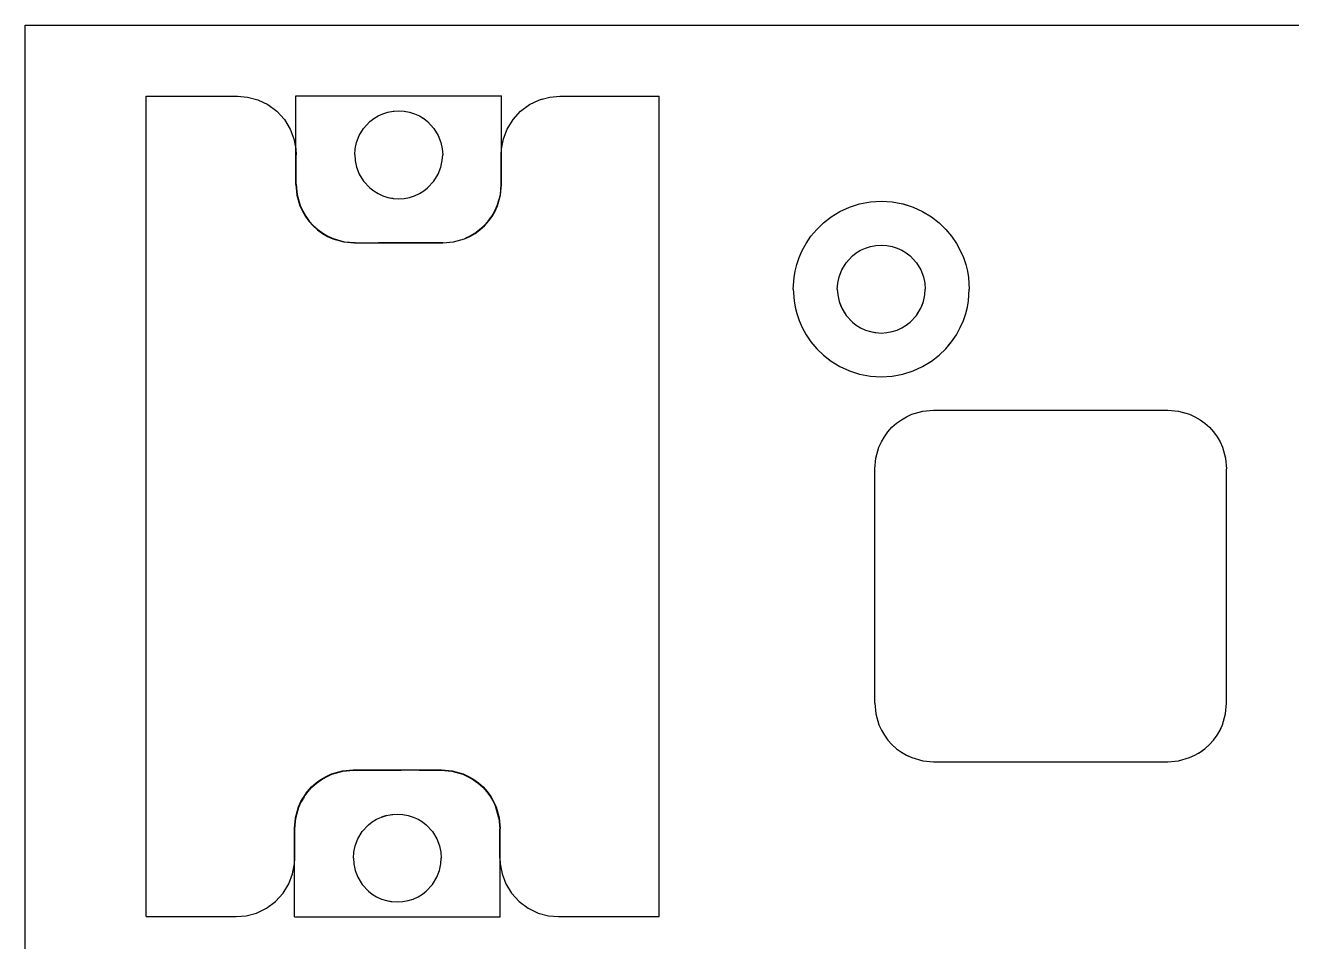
# Model space of a CAD drawing. Header units: millimetres. Extents: x -94 to 79, y -61 to 54.
# Drawn here: x -93.82 to -50.62, y 22.24 to 53.51 of the extents above; entities that cross this region are included whole.
import ezdxf

# ---------------------------------------------------------------- set-up
doc = ezdxf.new("R2010")
doc.units = ezdxf.units.MM
doc.linetypes.add('HIDDEN', pattern=[3, 2, -1])
doc.layers.add('HIDDEN', color=8, linetype='HIDDEN')
doc.layers.add('VISIBLE', color=7, linetype='Continuous')

msp = doc.modelspace()

# ---------------------------------------------------------------- linework, layer by layer
at = {"layer": 'HIDDEN', "flags": 128}
for points in [[(-89.695, 51.098), (-86.584, 51.098), (-86.239, 51.068), (-85.889, 50.973), (-85.549, 50.809), (-85.242, 50.581), (-84.983, 50.297)], [(-77.51, 49.637), (-77.38, 49.976), (-77.184, 50.297), (-76.925, 50.581), (-76.618, 50.809), (-76.278, 50.973), (-75.928, 51.068), (-75.584, 51.098), (-72.203, 51.098)], [(-82.57, 49.297), (-82.524, 49.518), (-82.432, 49.755), (-82.284, 49.998), (-82.07, 50.228), (-81.938, 50.331), (-81.789, 50.421), (-81.627, 50.496), (-81.453, 50.551), (-81.27, 50.586), (-81.084, 50.598), (-80.897, 50.586), (-80.714, 50.551), (-80.54, 50.496), (-80.378, 50.421), (-80.229, 50.331), (-80.097, 50.228), (-79.884, 49.998), (-79.735, 49.755), (-79.644, 49.518), (-79.597, 49.297), (-79.584, 49.098), (-79.584, 49.098)], [(-84.787, 49.976), (-84.658, 49.637)], [(-84.594, 49.297), (-84.584, 49.098)], [(-82.57, 49.297), (-82.57, 49.297)], [(-77.584, 49.098), (-77.574, 49.297)], [(-84.584, 48.098), (-84.584, 49.098)], [(-82.584, 49.098), (-82.584, 49.098)], [(-82.584, 49.098), (-82.584, 49.098)], [(-82.584, 49.098), (-82.584, 49.098)], [(-79.584, 49.098), (-79.584, 49.098)], [(-77.584, 48.098), (-77.584, 49.098)], [(-84.594, 48.088), (-84.594, 48.088)], [(-84.584, 48.098), (-84.55, 47.734)], [(-77.617, 47.734), (-77.584, 48.098)], [(-77.574, 48.088), (-77.574, 48.088)], [(-84.56, 47.724), (-84.56, 47.724)], [(-84.55, 47.734), (-84.443, 47.361)], [(-81.627, 47.699), (-81.453, 47.644)], [(-81.3, 47.615), (-81.27, 47.609)], [(-80.714, 47.644), (-80.713, 47.644)], [(-80.54, 47.699), (-80.378, 47.774)], [(-77.724, 47.361), (-77.617, 47.734)], [(-77.607, 47.724), (-77.607, 47.724)], [(-84.453, 47.351), (-84.37, 47.169), (-84.268, 46.993), (-84.146, 46.827), (-84.008, 46.673), (-83.854, 46.535), (-83.688, 46.414)], [(-84.36, 47.179), (-84.443, 47.361), (-84.36, 47.179)], [(-84.36, 47.179), (-84.258, 47.003)], [(-84.36, 47.179), (-84.258, 47.003), (-84.136, 46.837), (-83.998, 46.683), (-83.844, 46.545), (-83.678, 46.424), (-83.502, 46.321), (-83.32, 46.238), (-82.947, 46.131), (-82.584, 46.098), (-79.584, 46.098), (-79.22, 46.131), (-78.847, 46.238), (-78.665, 46.321), (-78.489, 46.424), (-78.323, 46.545), (-78.169, 46.683), (-78.031, 46.837), (-77.91, 47.003)], [(-84.36, 47.179), (-84.258, 47.003)], [(-84.258, 47.003), (-84.136, 46.837), (-83.998, 46.683), (-83.844, 46.545), (-83.678, 46.424), (-83.502, 46.321), (-83.32, 46.238), (-82.947, 46.131), (-82.584, 46.098), (-79.584, 46.098), (-79.22, 46.131), (-78.847, 46.238), (-78.665, 46.321), (-78.489, 46.424), (-78.323, 46.545), (-78.169, 46.683), (-78.031, 46.837), (-77.91, 47.003), (-77.807, 47.179), (-77.724, 47.361)], [(-78.479, 46.414), (-78.313, 46.535), (-78.159, 46.673), (-78.021, 46.827), (-77.9, 46.993), (-77.797, 47.169), (-77.714, 47.351)], [(-77.91, 47.003), (-77.807, 47.179)], [(-77.91, 47.003), (-77.807, 47.179)], [(-77.807, 47.179), (-77.724, 47.361), (-77.807, 47.179)], [(-64.995, 47.492), (-64.622, 47.515)], [(-64.248, 47.492), (-63.883, 47.423)], [(-63.88, 47.421), (-63.535, 47.311)], [(-83.688, 46.414), (-83.512, 46.311)], [(-83.688, 46.414), (-83.512, 46.311)], [(-83.512, 46.311), (-83.33, 46.228)], [(-83.512, 46.311), (-83.33, 46.228)], [(-83.33, 46.228), (-82.957, 46.121), (-82.594, 46.088)], [(-79.574, 46.088), (-79.21, 46.121), (-78.837, 46.228)], [(-78.837, 46.228), (-78.655, 46.311), (-78.479, 46.414)], [(-78.837, 46.228), (-78.655, 46.311), (-78.479, 46.414)], [(-82.594, 46.088), (-82.594, 46.088)], [(-82.594, 46.088), (-79.574, 46.088)], [(-79.574, 46.088), (-79.574, 46.088)], [(-66.122, 44.515), (-66.108, 44.714), (-66.062, 44.935), (-65.97, 45.172), (-65.822, 45.415), (-65.608, 45.645), (-65.476, 45.748), (-65.328, 45.838)], [(-65.328, 45.838), (-65.165, 45.913)], [(-65.328, 45.838), (-65.165, 45.913)], [(-65.165, 45.913), (-64.991, 45.969)], [(-65.165, 45.913), (-64.991, 45.969)], [(-64.991, 45.969), (-64.808, 46.003), (-64.622, 46.015)], [(-64.622, 46.015), (-64.435, 46.003)], [(-64.622, 46.015), (-64.435, 46.003)], [(-64.435, 46.003), (-64.252, 45.969)], [(-64.435, 46.003), (-64.252, 45.969)], [(-64.252, 45.969), (-64.078, 45.913)], [(-64.252, 45.969), (-64.078, 45.913)], [(-64.078, 45.913), (-63.916, 45.838), (-63.768, 45.748), (-63.635, 45.645), (-63.422, 45.415)], [(-63.422, 45.415), (-63.273, 45.172)], [(-63.422, 45.415), (-63.273, 45.172)], [(-63.273, 45.172), (-63.182, 44.935), (-63.135, 44.714), (-63.135, 44.714)], [(-67.622, 44.515), (-67.622, 44.515), (-67.622, 44.515)], [(-66.122, 44.515), (-66.122, 44.515)], [(-66.122, 44.515), (-66.122, 44.515)], [(-63.122, 44.515), (-63.122, 44.515), (-63.122, 44.515)], [(-61.622, 44.515), (-61.622, 44.515), (-61.622, 44.515)], [(-67.595, 44.117), (-67.595, 44.117)], [(-66.085, 44.207), (-66.062, 44.095)], [(-61.742, 43.675), (-61.685, 43.901), (-61.648, 44.117)], [(-67.558, 43.901), (-67.558, 43.901)], [(-67.502, 43.675), (-67.423, 43.441), (-67.318, 43.2), (-67.185, 42.957), (-67.022, 42.715), (-66.825, 42.479), (-66.594, 42.255), (-66.33, 42.049), (-66.033, 41.868)], [(-66.012, 43.966), (-65.97, 43.858)], [(-65.878, 43.708), (-65.822, 43.615)], [(-63.422, 43.615), (-63.396, 43.658)], [(-63.273, 43.858), (-63.243, 43.935)], [(-61.742, 43.675), (-61.742, 43.675)], [(-63.883, 41.607), (-63.535, 41.719), (-63.21, 41.868), (-62.913, 42.049), (-62.649, 42.255), (-62.418, 42.479), (-62.222, 42.715), (-62.058, 42.957), (-61.925, 43.2), (-61.821, 43.441)], [(-65.165, 43.117), (-64.991, 43.061)], [(-64.838, 43.032), (-64.808, 43.027)], [(-64.621, 43.015), (-64.435, 43.027)], [(-64.252, 43.061), (-64.251, 43.062)], [(-64.078, 43.117), (-63.916, 43.191)], [(-66.033, 41.868), (-65.708, 41.719)], [(-66.033, 41.868), (-65.708, 41.719)], [(-65.708, 41.719), (-65.36, 41.607)], [(-65.708, 41.719), (-65.36, 41.607)], [(-65.36, 41.607), (-64.995, 41.538), (-64.622, 41.515)], [(-64.622, 41.515), (-64.248, 41.538)], [(-64.622, 41.515), (-64.248, 41.538)], [(-64.248, 41.538), (-63.883, 41.607)], [(-64.248, 41.538), (-63.883, 41.607)], [(-63.579, 40.242), (-63.207, 40.349), (-62.843, 40.383)], [(-54.843, 40.383), (-54.479, 40.349), (-54.107, 40.242), (-53.924, 40.159)], [(-64.517, 39.477), (-64.395, 39.643), (-64.257, 39.797), (-64.103, 39.936)], [(-53.748, 40.057), (-53.582, 39.936)], [(-53.29, 39.643), (-53.169, 39.477), (-53.066, 39.301)], [(-52.983, 29.647), (-52.876, 30.019)], [(-64.702, 29.647), (-64.619, 29.464)], [(-53.066, 29.464), (-53.046, 29.508)], [(-53.169, 29.288), (-53.168, 29.29)], [(-63.937, 28.709), (-63.936, 28.708)], [(-63.761, 28.606), (-63.717, 28.586)], [(-63.579, 28.523), (-63.207, 28.416)], [(-54.107, 28.523), (-53.924, 28.606)], [(-53.796, 28.681), (-53.748, 28.709)], [(-53.609, 28.81), (-53.582, 28.83)], [(-83.368, 27.957), (-82.995, 28.064), (-82.631, 28.098), (-79.631, 28.098), (-79.267, 28.064)], [(-82.995, 28.064), (-82.631, 28.098), (-79.631, 28.098), (-79.267, 28.064), (-78.895, 27.957), (-78.713, 27.874), (-78.537, 27.772)], [(-84.305, 27.192), (-84.184, 27.358), (-84.046, 27.512), (-83.892, 27.65), (-83.726, 27.772)], [(-84.305, 27.192), (-84.184, 27.358), (-84.046, 27.512), (-83.892, 27.65)], [(-83.892, 27.65), (-83.726, 27.772)], [(-83.892, 27.65), (-83.726, 27.772)], [(-83.734, 27.782), (-83.56, 27.884)], [(-83.726, 27.772), (-83.55, 27.874)], [(-83.726, 27.772), (-83.55, 27.874)], [(-83.726, 27.772), (-83.55, 27.874)], [(-83.726, 27.772), (-83.55, 27.874)], [(-83.55, 27.874), (-83.368, 27.957)], [(-83.55, 27.874), (-83.368, 27.957)], [(-83.55, 27.874), (-83.368, 27.957)], [(-83.55, 27.874), (-83.368, 27.957)], [(-83.516, 27.904), (-83.378, 27.967)], [(-83.368, 27.957), (-82.995, 28.064)], [(-83.368, 27.957), (-82.995, 28.064)], [(-79.267, 28.064), (-78.895, 27.957)], [(-79.267, 28.064), (-78.895, 27.957)], [(-78.895, 27.957), (-78.713, 27.874)], [(-78.895, 27.957), (-78.713, 27.874)], [(-78.713, 27.874), (-78.537, 27.772)], [(-78.713, 27.874), (-78.537, 27.772)], [(-78.713, 27.874), (-78.537, 27.772)], [(-78.703, 27.884), (-78.575, 27.81)], [(-78.537, 27.772), (-78.371, 27.65), (-78.217, 27.512), (-78.079, 27.358)], [(-78.537, 27.772), (-78.371, 27.65)], [(-78.527, 27.782), (-78.388, 27.68)], [(-78.371, 27.65), (-78.217, 27.512), (-78.079, 27.358)], [(-84.315, 27.202), (-84.214, 27.341)], [(-78.079, 27.358), (-77.957, 27.192)], [(-78.079, 27.358), (-77.957, 27.192)], [(-84.598, 26.461), (-84.491, 26.834)], [(-84.598, 26.461), (-84.491, 26.834)], [(-84.598, 26.461), (-84.491, 26.834)], [(-84.491, 26.834), (-84.408, 27.016)], [(-84.491, 26.834), (-84.408, 27.016)], [(-84.491, 26.834), (-84.408, 27.016)], [(-84.491, 26.834), (-84.408, 27.016)], [(-84.418, 27.026), (-84.343, 27.154)], [(-84.408, 27.016), (-84.305, 27.192), (-84.408, 27.016)], [(-84.408, 27.016), (-84.305, 27.192)], [(-84.408, 27.016), (-84.305, 27.192)], [(-77.957, 27.192), (-77.855, 27.016), (-77.772, 26.834)], [(-77.957, 27.192), (-77.855, 27.016)], [(-77.957, 27.192), (-77.855, 27.016)], [(-77.947, 27.201), (-77.845, 27.026)], [(-77.855, 27.016), (-77.772, 26.834), (-77.665, 26.461), (-77.631, 26.098)], [(-77.855, 27.016), (-77.772, 26.834)], [(-77.825, 26.982), (-77.762, 26.844)], [(-77.772, 26.834), (-77.665, 26.461), (-77.772, 26.834)], [(-84.631, 26.098), (-84.598, 26.461)], [(-82.618, 25.297), (-82.571, 25.518), (-82.48, 25.755), (-82.331, 25.998), (-82.118, 26.228), (-81.985, 26.331), (-81.837, 26.421), (-81.675, 26.496), (-81.501, 26.551), (-81.318, 26.586), (-81.131, 26.598), (-80.945, 26.586), (-80.762, 26.551), (-80.588, 26.496), (-80.425, 26.421), (-80.277, 26.331), (-80.145, 26.228), (-79.931, 25.998), (-79.783, 25.755), (-79.691, 25.518), (-79.645, 25.297)], [(-81.501, 26.551), (-81.675, 26.496), (-81.501, 26.551)], [(-81.501, 26.551), (-81.318, 26.586)], [(-84.631, 25.098), (-84.631, 26.098)], [(-77.631, 25.098), (-77.631, 26.098)], [(-84.641, 24.898), (-84.631, 25.098)], [(-82.631, 25.098), (-82.631, 25.098)], [(-82.631, 25.098), (-82.631, 25.098)], [(-82.618, 25.297), (-82.618, 25.297)], [(-79.645, 25.297), (-79.645, 25.297)], [(-79.631, 25.098), (-79.631, 25.098)], [(-79.631, 25.098), (-79.631, 25.098)], [(-77.631, 25.098), (-77.621, 24.898)], [(-80.588, 23.699), (-80.426, 23.774)], [(-81.675, 23.699), (-81.501, 23.644)], [(-81.348, 23.615), (-81.318, 23.609)], [(-80.762, 23.644), (-80.76, 23.644)], [(-84.641, 23.088), (-77.621, 23.088)], [(-76.326, 23.222), (-75.976, 23.127)]]:
    msp.add_lwpolyline(points, dxfattribs=at)
at = {"layer": 'VISIBLE'}
for p, q in [((-93.822, -49.885), (-93.822, 53.515)), ((-93.822, 53.515), (78.978, 53.515)), ((-93.822, 53.515), (78.978, 53.515)), ((-89.695, 23.098), (-89.695, 51.098)), ((-89.695, 51.098), (-86.584, 51.098)), ((-86.584, 51.098), (-86.239, 51.068)), ((-86.239, 51.068), (-85.889, 50.973)), ((-84.594, 48.088), (-84.594, 51.108)), ((-84.594, 51.108), (-77.574, 51.108)), ((-84.594, 51.108), (-77.574, 51.108)), ((-77.574, 48.088), (-77.574, 51.108)), ((-76.278, 50.973), (-75.928, 51.068)), ((-76.278, 50.973), (-75.928, 51.068)), ((-75.928, 51.068), (-75.584, 51.098)), ((-75.584, 51.098), (-72.203, 51.098)), ((-72.203, 23.098), (-72.203, 51.098)), ((-85.889, 50.973), (-85.549, 50.809)), ((-85.549, 50.809), (-85.242, 50.581)), ((-85.242, 50.581), (-84.983, 50.297)), ((-81.627, 50.496), (-81.453, 50.551)), ((-81.627, 50.496), (-81.453, 50.551)), ((-81.453, 50.551), (-81.27, 50.586)), ((-81.453, 50.551), (-81.27, 50.586)), ((-81.27, 50.586), (-81.084, 50.598)), ((-81.27, 50.586), (-81.084, 50.598)), ((-81.084, 50.598), (-80.897, 50.586)), ((-80.897, 50.586), (-80.714, 50.551)), ((-80.714, 50.551), (-80.54, 50.496)), ((-80.714, 50.551), (-80.54, 50.496)), ((-77.184, 50.297), (-76.925, 50.581)), ((-76.925, 50.581), (-76.618, 50.809)), ((-76.618, 50.809), (-76.278, 50.973)), ((-76.618, 50.809), (-76.278, 50.973)), ((-84.983, 50.297), (-84.787, 49.976)), ((-84.983, 50.297), (-84.787, 49.976)), ((-82.284, 49.998), (-82.07, 50.228)), ((-82.07, 50.228), (-81.938, 50.331)), ((-81.938, 50.331), (-81.789, 50.421)), ((-81.789, 50.421), (-81.627, 50.496)), ((-80.54, 50.496), (-80.378, 50.421)), ((-80.54, 50.496), (-80.378, 50.421)), ((-80.378, 50.421), (-80.229, 50.331)), ((-80.229, 50.331), (-80.097, 50.228)), ((-80.097, 50.228), (-79.884, 49.998)), ((-77.38, 49.976), (-77.184, 50.297)), ((-84.787, 49.976), (-84.658, 49.637)), ((-84.787, 49.976), (-84.658, 49.637)), ((-82.524, 49.518), (-82.432, 49.755)), ((-82.432, 49.755), (-82.284, 49.998)), ((-79.884, 49.998), (-79.735, 49.755)), ((-79.735, 49.755), (-79.644, 49.518)), ((-77.51, 49.637), (-77.38, 49.976)), ((-84.658, 49.637), (-84.594, 49.297)), ((-82.584, 49.098), (-82.57, 49.297)), ((-82.57, 49.297), (-82.524, 49.518)), ((-79.644, 49.518), (-79.597, 49.297)), ((-79.597, 49.297), (-79.584, 49.098)), ((-77.574, 49.297), (-77.51, 49.637)), ((-82.584, 49.098), (-82.57, 48.898)), ((-82.584, 49.098), (-82.57, 48.898)), ((-82.57, 48.898), (-82.524, 48.678)), ((-82.57, 48.898), (-82.524, 48.678)), ((-79.644, 48.678), (-79.597, 48.898)), ((-79.644, 48.678), (-79.597, 48.898)), ((-79.597, 48.898), (-79.584, 49.098)), ((-82.524, 48.678), (-82.432, 48.44)), ((-82.524, 48.678), (-82.432, 48.44)), ((-82.432, 48.44), (-82.284, 48.198)), ((-82.432, 48.44), (-82.284, 48.198)), ((-79.884, 48.198), (-79.735, 48.44)), ((-79.884, 48.198), (-79.735, 48.44)), ((-79.735, 48.44), (-79.644, 48.678)), ((-79.735, 48.44), (-79.644, 48.678)), ((-84.594, 48.088), (-84.56, 47.724)), ((-82.284, 48.198), (-82.07, 47.967)), ((-82.284, 48.198), (-82.07, 47.967)), ((-82.07, 47.967), (-81.938, 47.864)), ((-82.07, 47.967), (-81.938, 47.864)), ((-80.229, 47.864), (-80.097, 47.967)), ((-80.229, 47.864), (-80.097, 47.967)), ((-80.097, 47.967), (-79.884, 48.198)), ((-80.097, 47.967), (-79.884, 48.198)), ((-77.607, 47.724), (-77.574, 48.088)), ((-84.56, 47.724), (-84.453, 47.351)), ((-81.938, 47.864), (-81.789, 47.774)), ((-81.938, 47.864), (-81.789, 47.774)), ((-81.789, 47.774), (-81.627, 47.699)), ((-81.789, 47.774), (-81.627, 47.699)), ((-81.627, 47.699), (-81.453, 47.644)), ((-81.627, 47.699), (-81.627, 47.699)), ((-81.627, 47.699), (-81.453, 47.644)), ((-81.453, 47.644), (-81.27, 47.609)), ((-81.453, 47.644), (-81.3, 47.615)), ((-81.453, 47.644), (-81.27, 47.609)), ((-81.27, 47.609), (-81.084, 47.598)), ((-81.27, 47.609), (-81.084, 47.598)), ((-81.27, 47.609), (-81.084, 47.598)), ((-81.084, 47.598), (-80.897, 47.609)), ((-81.084, 47.598), (-80.897, 47.609)), ((-80.897, 47.609), (-80.714, 47.644)), ((-80.897, 47.609), (-80.714, 47.644)), ((-80.714, 47.644), (-80.54, 47.699)), ((-80.714, 47.644), (-80.54, 47.699)), ((-80.713, 47.644), (-80.54, 47.699)), ((-80.54, 47.699), (-80.378, 47.774)), ((-80.54, 47.699), (-80.378, 47.774)), ((-80.378, 47.774), (-80.229, 47.864)), ((-80.378, 47.774), (-80.229, 47.864)), ((-80.378, 47.774), (-80.378, 47.774)), ((-77.714, 47.351), (-77.607, 47.724)), ((-77.714, 47.351), (-77.607, 47.724)), ((-84.453, 47.351), (-84.37, 47.169)), ((-84.453, 47.351), (-84.37, 47.169)), ((-84.37, 47.169), (-84.268, 46.993)), ((-84.37, 47.169), (-84.268, 46.993)), ((-77.9, 46.993), (-77.797, 47.169)), ((-77.9, 46.993), (-77.797, 47.169)), ((-77.797, 47.169), (-77.714, 47.351)), ((-77.797, 47.169), (-77.714, 47.351)), ((-66.33, 46.981), (-66.033, 47.162)), ((-66.33, 46.981), (-66.033, 47.162)), ((-66.033, 47.162), (-65.708, 47.311)), ((-66.033, 47.162), (-65.708, 47.311)), ((-65.708, 47.311), (-65.36, 47.423)), ((-65.708, 47.311), (-65.36, 47.423)), ((-65.36, 47.423), (-64.995, 47.492)), ((-65.36, 47.423), (-64.995, 47.492)), ((-64.995, 47.492), (-64.622, 47.515)), ((-64.622, 47.515), (-64.248, 47.492)), ((-64.622, 47.515), (-64.248, 47.492)), ((-64.622, 47.515), (-64.622, 47.515)), ((-64.248, 47.492), (-63.883, 47.423)), ((-63.883, 47.423), (-63.535, 47.311)), ((-63.883, 47.423), (-63.88, 47.421)), ((-63.535, 47.311), (-63.21, 47.162)), ((-63.535, 47.311), (-63.21, 47.162)), ((-63.21, 47.162), (-62.913, 46.981)), ((-63.21, 47.162), (-62.913, 46.981)), ((-84.268, 46.993), (-84.146, 46.827)), ((-84.268, 46.993), (-84.146, 46.827)), ((-84.146, 46.827), (-84.008, 46.673)), ((-84.008, 46.673), (-83.854, 46.535)), ((-78.313, 46.535), (-78.159, 46.673)), ((-78.159, 46.673), (-78.021, 46.827)), ((-78.021, 46.827), (-77.9, 46.993)), ((-66.825, 46.551), (-66.594, 46.775)), ((-66.825, 46.551), (-66.594, 46.775)), ((-66.594, 46.775), (-66.33, 46.981)), ((-66.594, 46.775), (-66.33, 46.981)), ((-62.913, 46.981), (-62.649, 46.775)), ((-62.913, 46.981), (-62.649, 46.775)), ((-62.649, 46.775), (-62.418, 46.551)), ((-62.649, 46.775), (-62.418, 46.551)), ((-83.854, 46.535), (-83.688, 46.414)), ((-83.688, 46.414), (-83.512, 46.311)), ((-83.688, 46.414), (-83.512, 46.311)), ((-83.512, 46.311), (-83.33, 46.228)), ((-83.512, 46.311), (-83.33, 46.228)), ((-83.33, 46.228), (-82.957, 46.121)), ((-83.33, 46.228), (-82.957, 46.121)), ((-79.21, 46.121), (-78.837, 46.228)), ((-78.837, 46.228), (-78.655, 46.311)), ((-78.837, 46.228), (-78.655, 46.311)), ((-78.655, 46.311), (-78.479, 46.414)), ((-78.655, 46.311), (-78.479, 46.414)), ((-78.479, 46.414), (-78.313, 46.535)), ((-78.479, 46.414), (-78.313, 46.535)), ((-67.185, 46.073), (-67.022, 46.315)), ((-67.185, 46.073), (-67.022, 46.315)), ((-67.022, 46.315), (-66.825, 46.551)), ((-67.022, 46.315), (-66.825, 46.551)), ((-62.418, 46.551), (-62.222, 46.315)), ((-62.418, 46.551), (-62.222, 46.315)), ((-62.222, 46.315), (-62.058, 46.073)), ((-62.222, 46.315), (-62.058, 46.073)), ((-82.957, 46.121), (-82.594, 46.088)), ((-82.594, 46.088), (-79.574, 46.088)), ((-79.574, 46.088), (-79.21, 46.121)), ((-67.423, 45.589), (-67.318, 45.83)), ((-67.423, 45.589), (-67.318, 45.83)), ((-67.318, 45.83), (-67.185, 46.073)), ((-67.318, 45.83), (-67.185, 46.073)), ((-65.476, 45.748), (-65.328, 45.838)), ((-65.328, 45.838), (-65.165, 45.913)), ((-65.165, 45.913), (-64.991, 45.969)), ((-65.165, 45.913), (-64.991, 45.969)), ((-64.991, 45.969), (-64.808, 46.003)), ((-64.991, 45.969), (-64.808, 46.003)), ((-64.808, 46.003), (-64.622, 46.015)), ((-64.808, 46.003), (-64.622, 46.015)), ((-64.622, 46.015), (-64.435, 46.003)), ((-64.435, 46.003), (-64.252, 45.969)), ((-64.435, 46.003), (-64.252, 45.969)), ((-64.252, 45.969), (-64.078, 45.913)), ((-64.252, 45.969), (-64.078, 45.913)), ((-64.078, 45.913), (-63.916, 45.838)), ((-64.078, 45.913), (-63.916, 45.838)), ((-63.916, 45.838), (-63.768, 45.748)), ((-62.058, 46.073), (-61.925, 45.83)), ((-62.058, 46.073), (-61.925, 45.83)), ((-61.925, 45.83), (-61.821, 45.589)), ((-61.925, 45.83), (-61.821, 45.589)), ((-67.502, 45.355), (-67.423, 45.589)), ((-67.502, 45.355), (-67.423, 45.589)), ((-65.97, 45.172), (-65.822, 45.415)), ((-65.822, 45.415), (-65.608, 45.645)), ((-65.608, 45.645), (-65.476, 45.748)), ((-63.768, 45.748), (-63.635, 45.645)), ((-63.635, 45.645), (-63.422, 45.415)), ((-63.422, 45.415), (-63.273, 45.172)), ((-61.821, 45.589), (-61.742, 45.355)), ((-61.821, 45.589), (-61.742, 45.355)), ((-67.595, 44.913), (-67.558, 45.129)), ((-67.595, 44.913), (-67.558, 45.129)), ((-67.558, 45.129), (-67.502, 45.355)), ((-67.558, 45.129), (-67.502, 45.355)), ((-66.108, 44.714), (-66.062, 44.935)), ((-66.062, 44.935), (-65.97, 45.172)), ((-63.273, 45.172), (-63.182, 44.935)), ((-63.182, 44.935), (-63.135, 44.714)), ((-61.742, 45.355), (-61.685, 45.129)), ((-61.685, 45.129), (-61.648, 44.913)), ((-67.622, 44.515), (-67.595, 44.913)), ((-67.622, 44.515), (-67.595, 44.117)), ((-66.122, 44.515), (-66.108, 44.714)), ((-66.122, 44.515), (-66.108, 44.316)), ((-63.135, 44.714), (-63.122, 44.515)), ((-63.135, 44.316), (-63.122, 44.515)), ((-61.648, 44.913), (-61.622, 44.515)), ((-61.648, 44.117), (-61.622, 44.515)), ((-67.595, 44.117), (-67.558, 43.901)), ((-66.108, 44.316), (-66.062, 44.095)), ((-66.108, 44.316), (-66.085, 44.207)), ((-66.062, 44.095), (-65.97, 43.858)), ((-66.062, 44.095), (-66.012, 43.966)), ((-63.273, 43.858), (-63.182, 44.095)), ((-63.243, 43.935), (-63.182, 44.095)), ((-63.182, 44.095), (-63.135, 44.316)), ((-61.685, 43.901), (-61.648, 44.117)), ((-67.558, 43.901), (-67.502, 43.675)), ((-67.502, 43.675), (-67.423, 43.441)), ((-65.97, 43.858), (-65.822, 43.615)), ((-65.97, 43.858), (-65.878, 43.708)), ((-63.422, 43.615), (-63.273, 43.858)), ((-63.396, 43.658), (-63.273, 43.858)), ((-61.821, 43.441), (-61.742, 43.675)), ((-61.742, 43.675), (-61.685, 43.901)), ((-67.423, 43.441), (-67.318, 43.2)), ((-67.318, 43.2), (-67.185, 42.957)), ((-65.822, 43.615), (-65.608, 43.385)), ((-65.822, 43.615), (-65.608, 43.385)), ((-65.608, 43.385), (-65.476, 43.282)), ((-65.608, 43.385), (-65.476, 43.282)), ((-65.476, 43.282), (-65.328, 43.191)), ((-65.476, 43.282), (-65.328, 43.191)), ((-63.916, 43.191), (-63.768, 43.282)), ((-63.916, 43.191), (-63.768, 43.282)), ((-63.768, 43.282), (-63.635, 43.385)), ((-63.768, 43.282), (-63.635, 43.385)), ((-63.635, 43.385), (-63.422, 43.615)), ((-63.635, 43.385), (-63.422, 43.615)), ((-62.058, 42.957), (-61.925, 43.2)), ((-61.925, 43.2), (-61.821, 43.441)), ((-67.185, 42.957), (-67.022, 42.715)), ((-65.328, 43.191), (-65.165, 43.117)), ((-65.328, 43.191), (-65.165, 43.117)), ((-65.165, 43.117), (-64.991, 43.061)), ((-65.165, 43.117), (-65.165, 43.117)), ((-64.991, 43.061), (-64.808, 43.027)), ((-64.991, 43.061), (-64.838, 43.032)), ((-64.808, 43.027), (-64.622, 43.015)), ((-64.808, 43.027), (-64.622, 43.015)), ((-64.622, 43.015), (-64.435, 43.027)), ((-64.622, 43.015), (-64.621, 43.015)), ((-64.435, 43.027), (-64.252, 43.061)), ((-64.435, 43.027), (-64.252, 43.061)), ((-64.252, 43.061), (-64.078, 43.117)), ((-64.251, 43.062), (-64.078, 43.117)), ((-64.078, 43.117), (-63.916, 43.191)), ((-63.916, 43.191), (-63.916, 43.191)), ((-62.222, 42.715), (-62.058, 42.957)), ((-67.022, 42.715), (-66.825, 42.479)), ((-66.825, 42.479), (-66.594, 42.255)), ((-62.649, 42.255), (-62.418, 42.479)), ((-62.418, 42.479), (-62.222, 42.715)), ((-66.594, 42.255), (-66.33, 42.049)), ((-66.33, 42.049), (-66.033, 41.868)), ((-63.21, 41.868), (-62.913, 42.049)), ((-62.913, 42.049), (-62.649, 42.255)), ((-66.033, 41.868), (-65.708, 41.719)), ((-65.708, 41.719), (-65.36, 41.607)), ((-65.36, 41.607), (-64.995, 41.538)), ((-65.36, 41.607), (-64.995, 41.538)), ((-64.995, 41.538), (-64.622, 41.515)), ((-64.995, 41.538), (-64.622, 41.515)), ((-64.622, 41.515), (-64.248, 41.538)), ((-64.248, 41.538), (-63.883, 41.607)), ((-63.883, 41.607), (-63.535, 41.719)), ((-63.883, 41.607), (-63.535, 41.719)), ((-63.535, 41.719), (-63.21, 41.868)), ((-63.535, 41.719), (-63.21, 41.868)), ((-63.761, 40.159), (-63.579, 40.242)), ((-63.761, 40.159), (-63.579, 40.242)), ((-63.579, 40.242), (-63.207, 40.349)), ((-63.579, 40.242), (-63.207, 40.349)), ((-63.207, 40.349), (-62.843, 40.383)), ((-62.843, 40.383), (-54.843, 40.383)), ((-54.843, 40.383), (-54.479, 40.349)), ((-54.479, 40.349), (-54.107, 40.242)), ((-54.107, 40.242), (-53.924, 40.159)), ((-54.107, 40.242), (-53.924, 40.159)), ((-64.395, 39.643), (-64.257, 39.797)), ((-64.257, 39.797), (-64.103, 39.936)), ((-64.103, 39.936), (-63.937, 40.057)), ((-63.937, 40.057), (-63.761, 40.159)), ((-63.937, 40.057), (-63.761, 40.159)), ((-53.924, 40.159), (-53.748, 40.057)), ((-53.924, 40.159), (-53.748, 40.057)), ((-53.748, 40.057), (-53.582, 39.936)), ((-53.748, 40.057), (-53.582, 39.936)), ((-53.582, 39.936), (-53.429, 39.797)), ((-53.582, 39.936), (-53.429, 39.797)), ((-53.429, 39.797), (-53.29, 39.643)), ((-64.619, 39.301), (-64.517, 39.477)), ((-64.619, 39.301), (-64.517, 39.477)), ((-64.517, 39.477), (-64.395, 39.643)), ((-64.517, 39.477), (-64.395, 39.643)), ((-53.29, 39.643), (-53.169, 39.477)), ((-53.169, 39.477), (-53.066, 39.301)), ((-53.169, 39.477), (-53.066, 39.301)), ((-64.809, 38.747), (-64.702, 39.119)), ((-64.702, 39.119), (-64.619, 39.301)), ((-64.702, 39.119), (-64.619, 39.301)), ((-53.066, 39.301), (-52.983, 39.119)), ((-53.066, 39.301), (-52.983, 39.119)), ((-52.983, 39.119), (-52.876, 38.747)), ((-52.983, 39.119), (-52.876, 38.747)), ((-64.843, 38.383), (-64.809, 38.747)), ((-52.876, 38.747), (-52.843, 38.383)), ((-64.843, 30.383), (-64.843, 38.383)), ((-52.843, 30.383), (-52.843, 38.383)), ((-64.843, 30.383), (-64.809, 30.019)), ((-52.876, 30.019), (-52.843, 30.383)), ((-64.809, 30.019), (-64.702, 29.647)), ((-64.809, 30.019), (-64.702, 29.647)), ((-52.983, 29.647), (-52.876, 30.019)), ((-52.983, 29.647), (-52.876, 30.019)), ((-52.876, 30.019), (-52.876, 30.019)), ((-64.702, 29.647), (-64.619, 29.464)), ((-64.702, 29.647), (-64.702, 29.647)), ((-64.702, 29.647), (-64.619, 29.464)), ((-64.619, 29.464), (-64.517, 29.288)), ((-64.619, 29.464), (-64.517, 29.288)), ((-53.169, 29.288), (-53.066, 29.464)), ((-53.169, 29.288), (-53.066, 29.464)), ((-53.168, 29.29), (-53.066, 29.464)), ((-53.066, 29.464), (-52.983, 29.647)), ((-53.066, 29.464), (-52.983, 29.647)), ((-53.046, 29.508), (-52.983, 29.647)), ((-64.517, 29.288), (-64.395, 29.122)), ((-64.517, 29.288), (-64.395, 29.122)), ((-64.395, 29.122), (-64.257, 28.969)), ((-64.395, 29.122), (-64.257, 28.969)), ((-64.257, 28.969), (-64.103, 28.83)), ((-64.257, 28.969), (-64.103, 28.83)), ((-53.582, 28.83), (-53.429, 28.969)), ((-53.582, 28.83), (-53.429, 28.969)), ((-53.429, 28.969), (-53.29, 29.122)), ((-53.29, 29.122), (-53.169, 29.288)), ((-53.29, 29.122), (-53.169, 29.288)), ((-64.103, 28.83), (-63.937, 28.709)), ((-64.103, 28.83), (-63.937, 28.709)), ((-63.937, 28.709), (-63.761, 28.606)), ((-63.937, 28.709), (-63.761, 28.606)), ((-63.936, 28.708), (-63.761, 28.606)), ((-63.761, 28.606), (-63.579, 28.523)), ((-63.761, 28.606), (-63.579, 28.523)), ((-63.717, 28.586), (-63.579, 28.523)), ((-63.579, 28.523), (-63.207, 28.416)), ((-63.579, 28.523), (-63.207, 28.416)), ((-54.479, 28.416), (-54.107, 28.523)), ((-54.479, 28.416), (-54.107, 28.523)), ((-54.107, 28.523), (-53.924, 28.606)), ((-54.107, 28.523), (-53.924, 28.606)), ((-54.107, 28.523), (-54.107, 28.523)), ((-53.924, 28.606), (-53.748, 28.709)), ((-53.924, 28.606), (-53.748, 28.709)), ((-53.924, 28.606), (-53.796, 28.681)), ((-53.748, 28.709), (-53.582, 28.83)), ((-53.748, 28.709), (-53.582, 28.83)), ((-53.748, 28.709), (-53.609, 28.81)), ((-83.005, 28.074), (-82.641, 28.108)), ((-83.005, 28.074), (-82.641, 28.108)), ((-82.641, 28.108), (-82.641, 28.108)), ((-82.641, 28.108), (-79.621, 28.108)), ((-82.641, 28.108), (-79.621, 28.108)), ((-79.621, 28.108), (-79.621, 28.108)), ((-79.621, 28.108), (-79.257, 28.074)), ((-79.621, 28.108), (-79.257, 28.074)), ((-63.207, 28.416), (-63.207, 28.416)), ((-63.207, 28.416), (-62.843, 28.383)), ((-63.207, 28.416), (-62.843, 28.383)), ((-62.843, 28.383), (-54.843, 28.383)), ((-62.843, 28.383), (-54.843, 28.383)), ((-54.843, 28.383), (-54.479, 28.416)), ((-84.056, 27.522), (-83.902, 27.66)), ((-84.056, 27.522), (-83.902, 27.66)), ((-83.902, 27.66), (-83.736, 27.782)), ((-83.902, 27.66), (-83.736, 27.782)), ((-83.736, 27.782), (-83.56, 27.884)), ((-83.736, 27.782), (-83.56, 27.884)), ((-83.736, 27.782), (-83.734, 27.782)), ((-83.56, 27.884), (-83.378, 27.967)), ((-83.56, 27.884), (-83.378, 27.967)), ((-83.56, 27.884), (-83.516, 27.904)), ((-83.378, 27.967), (-83.005, 28.074)), ((-83.378, 27.967), (-83.005, 28.074)), ((-83.378, 27.967), (-83.005, 28.074)), ((-79.257, 28.074), (-78.885, 27.967)), ((-79.257, 28.074), (-78.885, 27.967)), ((-78.885, 27.967), (-78.703, 27.884)), ((-78.885, 27.967), (-78.703, 27.884)), ((-78.885, 27.967), (-78.703, 27.884)), ((-78.703, 27.884), (-78.527, 27.782)), ((-78.703, 27.884), (-78.527, 27.782)), ((-78.575, 27.81), (-78.527, 27.782)), ((-78.527, 27.782), (-78.361, 27.66)), ((-78.527, 27.782), (-78.361, 27.66)), ((-78.388, 27.68), (-78.361, 27.66)), ((-78.361, 27.66), (-78.207, 27.522)), ((-78.361, 27.66), (-78.207, 27.522)), ((-84.315, 27.202), (-84.194, 27.368)), ((-84.315, 27.202), (-84.194, 27.368)), ((-84.214, 27.341), (-84.194, 27.368)), ((-84.194, 27.368), (-84.056, 27.522)), ((-84.194, 27.368), (-84.056, 27.522)), ((-78.207, 27.522), (-78.069, 27.368)), ((-78.207, 27.522), (-78.069, 27.368)), ((-78.069, 27.368), (-77.947, 27.202)), ((-78.069, 27.368), (-77.947, 27.202)), ((-84.608, 26.471), (-84.501, 26.844)), ((-84.608, 26.471), (-84.501, 26.844)), ((-84.501, 26.844), (-84.418, 27.026)), ((-84.501, 26.844), (-84.418, 27.026)), ((-84.501, 26.844), (-84.418, 27.026)), ((-84.418, 27.026), (-84.315, 27.202)), ((-84.418, 27.026), (-84.315, 27.202)), ((-84.343, 27.154), (-84.315, 27.202)), ((-77.947, 27.202), (-77.845, 27.026)), ((-77.947, 27.202), (-77.947, 27.201)), ((-77.947, 27.202), (-77.845, 27.026)), ((-77.845, 27.026), (-77.762, 26.844)), ((-77.845, 27.026), (-77.825, 26.982)), ((-77.845, 27.026), (-77.762, 26.844)), ((-77.762, 26.844), (-77.655, 26.471)), ((-77.762, 26.844), (-77.655, 26.471)), ((-77.762, 26.844), (-77.655, 26.471)), ((-84.641, 26.108), (-84.608, 26.471)), ((-81.985, 26.331), (-81.837, 26.421)), ((-81.837, 26.421), (-81.675, 26.496)), ((-81.675, 26.496), (-81.501, 26.551)), ((-81.675, 26.496), (-81.501, 26.551)), ((-81.501, 26.551), (-81.318, 26.586)), ((-81.501, 26.551), (-81.318, 26.586)), ((-81.318, 26.586), (-81.131, 26.598)), ((-81.318, 26.586), (-81.131, 26.598)), ((-81.131, 26.598), (-80.945, 26.586)), ((-81.131, 26.598), (-80.945, 26.586)), ((-80.945, 26.586), (-80.762, 26.551)), ((-80.945, 26.586), (-80.762, 26.551)), ((-80.762, 26.551), (-80.588, 26.496)), ((-80.762, 26.551), (-80.588, 26.496)), ((-80.588, 26.496), (-80.425, 26.421)), ((-80.588, 26.496), (-80.425, 26.421)), ((-80.425, 26.421), (-80.277, 26.331)), ((-77.655, 26.471), (-77.621, 26.108)), ((-84.641, 23.088), (-84.641, 26.108)), ((-82.48, 25.755), (-82.331, 25.998)), ((-82.331, 25.998), (-82.118, 26.228)), ((-82.118, 26.228), (-81.985, 26.331)), ((-80.277, 26.331), (-80.145, 26.228)), ((-80.145, 26.228), (-79.931, 25.998)), ((-79.931, 25.998), (-79.783, 25.755)), ((-77.621, 23.088), (-77.621, 26.108)), ((-82.618, 25.297), (-82.571, 25.518)), ((-82.571, 25.518), (-82.48, 25.755)), ((-79.783, 25.755), (-79.691, 25.518)), ((-79.691, 25.518), (-79.645, 25.297)), ((-82.631, 25.098), (-82.618, 25.297)), ((-82.631, 25.098), (-82.618, 24.898)), ((-82.631, 25.098), (-82.618, 24.898)), ((-79.645, 25.297), (-79.631, 25.098)), ((-79.645, 24.898), (-79.631, 25.098)), ((-84.705, 24.558), (-84.641, 24.898)), ((-84.705, 24.558), (-84.641, 24.898)), ((-82.618, 24.898), (-82.571, 24.678)), ((-82.618, 24.898), (-82.571, 24.678)), ((-82.571, 24.678), (-82.48, 24.44)), ((-82.571, 24.678), (-82.48, 24.44)), ((-79.783, 24.44), (-79.691, 24.678)), ((-79.783, 24.44), (-79.691, 24.678)), ((-79.691, 24.678), (-79.645, 24.898)), ((-79.691, 24.678), (-79.645, 24.898)), ((-77.621, 24.898), (-77.557, 24.558)), ((-77.621, 24.898), (-77.557, 24.558)), ((-85.031, 23.898), (-84.835, 24.219)), ((-85.031, 23.898), (-84.835, 24.219)), ((-84.835, 24.219), (-84.705, 24.558)), ((-84.835, 24.219), (-84.705, 24.558)), ((-82.48, 24.44), (-82.331, 24.198)), ((-82.48, 24.44), (-82.331, 24.198)), ((-82.331, 24.198), (-82.118, 23.967)), ((-82.331, 24.198), (-82.118, 23.967)), ((-80.145, 23.967), (-79.931, 24.198)), ((-80.145, 23.967), (-79.931, 24.198)), ((-79.931, 24.198), (-79.783, 24.44)), ((-79.931, 24.198), (-79.783, 24.44)), ((-77.557, 24.558), (-77.428, 24.219)), ((-77.557, 24.558), (-77.428, 24.219)), ((-77.428, 24.219), (-77.231, 23.898)), ((-85.29, 23.614), (-85.031, 23.898)), ((-85.29, 23.614), (-85.031, 23.898)), ((-82.118, 23.967), (-81.985, 23.864)), ((-82.118, 23.967), (-81.985, 23.864)), ((-81.985, 23.864), (-81.837, 23.774)), ((-81.985, 23.864), (-81.837, 23.774)), ((-81.837, 23.774), (-81.675, 23.699)), ((-81.837, 23.774), (-81.675, 23.699)), ((-80.588, 23.699), (-80.425, 23.774)), ((-80.588, 23.699), (-80.425, 23.774)), ((-80.426, 23.774), (-80.425, 23.774)), ((-80.425, 23.774), (-80.277, 23.864)), ((-80.425, 23.774), (-80.277, 23.864)), ((-80.277, 23.864), (-80.145, 23.967)), ((-80.277, 23.864), (-80.145, 23.967)), ((-77.231, 23.898), (-76.973, 23.614)), ((-85.937, 23.222), (-85.597, 23.386)), ((-85.597, 23.386), (-85.29, 23.614)), ((-85.597, 23.386), (-85.29, 23.614)), ((-81.675, 23.699), (-81.501, 23.644)), ((-81.675, 23.699), (-81.675, 23.699)), ((-81.675, 23.699), (-81.501, 23.644)), ((-81.501, 23.644), (-81.318, 23.609)), ((-81.501, 23.644), (-81.348, 23.615)), ((-81.501, 23.644), (-81.318, 23.609)), ((-81.318, 23.609), (-81.131, 23.598)), ((-81.318, 23.609), (-81.131, 23.598)), ((-81.318, 23.609), (-81.131, 23.598)), ((-81.131, 23.598), (-80.945, 23.609)), ((-81.131, 23.598), (-80.945, 23.609)), ((-80.945, 23.609), (-80.762, 23.644)), ((-80.945, 23.609), (-80.762, 23.644)), ((-80.762, 23.644), (-80.588, 23.699)), ((-80.762, 23.644), (-80.588, 23.699)), ((-80.76, 23.644), (-80.588, 23.699)), ((-76.973, 23.614), (-76.665, 23.386)), ((-76.973, 23.614), (-76.665, 23.386)), ((-76.665, 23.386), (-76.326, 23.222)), ((-76.665, 23.386), (-76.326, 23.222)), ((-76.665, 23.386), (-76.326, 23.222)), ((-89.695, 23.098), (-86.631, 23.098)), ((-89.695, 23.098), (-86.631, 23.098)), ((-86.631, 23.098), (-86.287, 23.127)), ((-86.631, 23.098), (-86.287, 23.127)), ((-86.287, 23.127), (-85.937, 23.222)), ((-86.287, 23.127), (-85.937, 23.222)), ((-84.641, 23.088), (-77.621, 23.088)), ((-76.326, 23.222), (-75.975, 23.127)), ((-76.326, 23.222), (-75.975, 23.127)), ((-75.976, 23.127), (-75.975, 23.127)), ((-75.975, 23.127), (-75.631, 23.098)), ((-75.631, 23.098), (-72.203, 23.098)), ((-75.631, 23.098), (-72.203, 23.098))]:
    msp.add_line(p, q, dxfattribs=at)

doc.saveas('drawing.dxf')
